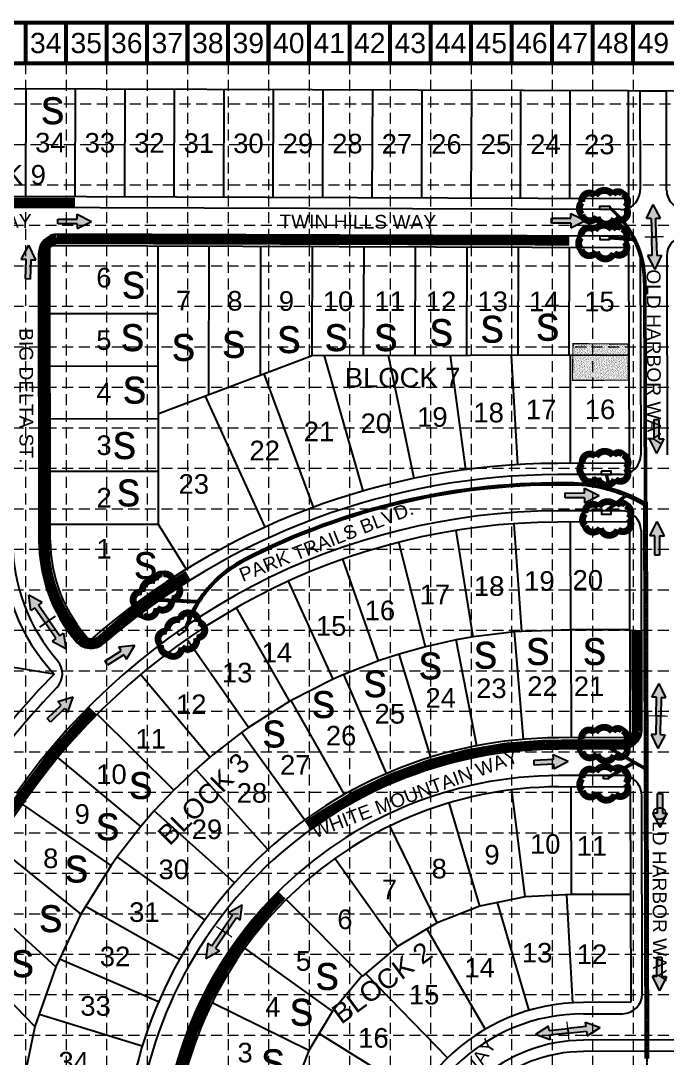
# Model space of a CAD drawing. Header units: inches. Extents: x 10366 to 13014, y 6273 to 7929.
# Drawn here: x 11768 to 12427, y 6871 to 7929 of the extents above; entities that cross this region are included whole.
import ezdxf
from ezdxf.enums import TextEntityAlignment as Align

# ---------------------------------------------------------------- set-up
doc = ezdxf.new("R2010")
doc.units = ezdxf.units.IN
doc.header["$MEASUREMENT"] = 0
doc.linetypes.add('CENTER2', pattern=[1.125, 0.75, -0.125, 0.125, -0.125])
doc.linetypes.add('HIDDEN', pattern=[0.375, 0.25, -0.125])
for name, color, linetype in [('1LOT', 2, 'Continuous'), ('1LTNO', 2, 'Continuous'), ('1PVMT', 4, 'Continuous'), ('1ROW', 3, 'Continuous'), ('1SD', 2, 'Continuous'), ('1SD-CL', 15, 'CENTER2'), ('1SD-INLET', 2, 'Continuous'), ('1STNM', 4, 'Continuous'), ('BASE', 7, 'Continuous'), ('ECB', 84, 'Continuous'), ('grid', 254, 'HIDDEN'), ('HATCH', 2, 'Continuous')]:
    doc.layers.add(name, color=color, linetype=linetype)
doc.styles.add('logo2', font='ROCKEB.TTF', dxfattribs={"height": 25})
doc.styles.get("Standard").update_dxf_attribs({"font": 'ARIAL.TTF'})

msp = doc.modelspace()

# ---------------------------------------------------------------- hatches: boundary and pattern name
at = {"layer": 'HATCH', "ltscale": 0.5}
h = msp.add_hatch(dxfattribs=at)
h.set_pattern_fill('AR-SAND', color=30, angle=90.2492, style=0)
h.set_pattern_definition([(127.749205, (20190.3536, -4687.8453), (-1.92653156, -0.07137336), [0, -1.52, 0, -1.7, 0, -1.625]), (97.749205, (20190.3536, -4687.8453), (-2.8298169, 1.7574852), [0, -0.82, 0, -1.37, 0, -0.525]), (57.749205, (20190.3589, -4689.0753), (-0.01920377, 3.1140878), [0, -0.5, 0, -1.8, 0, -2.35]), (47.749205, (20190.359, -4689.0753), (-0.89074223, 3.00228077), [0, -0.25, 0, -1.18, 0, -1.35])])
h.paths.add_polyline_path([(12387.3, 7562.8), (12387.3, 7599.6), (12331, 7600), (12330.5, 7562.5)])

# ---------------------------------------------------------------- linework, layer by layer
for p, q in [((12406, 7727.7), (12412.8, 7742)), ((12420.2, 7728), (12412.8, 7742)), ((11805.5, 7722.2), (11805.5, 7727.1)), ((11805.5, 7727.1), (11825.3, 7727.1)), ((11825.3, 7727.1), (11825.3, 7732.1)), ((11825.3, 7732.1), (11840.1, 7724.7)), ((12309.1, 7723), (12309.1, 7727.9)), ((12309.1, 7727.9), (12328.9, 7727.9)), ((12328.9, 7727.9), (12328.9, 7732.9)), ((12328.9, 7732.9), (12343.7, 7725.5)), ((12410.8, 7727.8), (12406, 7727.7)), ((12410.8, 7727.8), (12411.3, 7708.8)), ((12415.5, 7727.9), (12420.2, 7728)), ((12416, 7709), (12415.5, 7727.9)), ((11825.3, 7722.2), (11805.5, 7722.2)), ((11825.3, 7717.3), (11840.1, 7724.7)), ((11825.3, 7722.2), (11825.3, 7717.3)), ((12328.9, 7723), (12309.1, 7723)), ((12328.9, 7718), (12343.7, 7725.5)), ((12328.9, 7723), (12328.9, 7718)), ((12411.3, 7708.8), (12416, 7709)), ((12411.3, 7708.8), (12416, 7709)), ((12411.8, 7689.9), (12411.3, 7708.8)), ((12416, 7709), (12416.5, 7690)), ((11768.2, 7686), (11776.1, 7700.5)), ((11783.1, 7685.5), (11776.1, 7700.5)), ((11773.2, 7685.8), (11768.2, 7686)), ((11772.6, 7666), (11773.2, 7685.8)), ((11778.1, 7685.6), (11777.5, 7665.9)), ((11778.1, 7685.6), (11783.1, 7685.5)), ((12411.8, 7689.9), (12407, 7689.8)), ((12407, 7689.8), (12414.5, 7675.8)), ((12421.2, 7690.2), (12414.5, 7675.8)), ((12416.5, 7690), (12421.2, 7690.2)), ((11777.5, 7665.9), (11772.6, 7666)), ((12413.7, 7522.7), (12418.7, 7522.7)), ((12413.7, 7502.9), (12413.7, 7522.7)), ((12418.7, 7522.7), (12418.7, 7502.9)), ((12413.7, 7502.9), (12408.8, 7502.9)), ((12408.8, 7502.9), (12416.2, 7488)), ((12423.6, 7502.9), (12416.2, 7488)), ((12418.7, 7502.9), (12423.6, 7502.9)), ((12342.9, 7447.6), (12342.9, 7452.6)), ((12342.9, 7452.6), (12357.7, 7445)), ((12323.1, 7442.8), (12323.1, 7447.8)), ((12323.1, 7447.8), (12342.9, 7447.6)), ((12342.9, 7442.7), (12323.1, 7442.8)), ((12342.8, 7437.7), (12357.7, 7445)), ((12342.9, 7442.7), (12342.8, 7437.7)), ((12409.5, 7403.9), (12416.9, 7418.7)), ((12424.4, 7403.9), (12416.9, 7418.7)), ((12414.5, 7403.9), (12409.5, 7403.9)), ((12414.5, 7384.1), (12414.5, 7403.9)), ((12419.4, 7403.9), (12424.4, 7403.9)), ((12419.4, 7403.9), (12419.4, 7384.1)), ((12419.4, 7384.1), (12414.5, 7384.1)), ((11789.8, 7335.8), (11775.9, 7343.4)), ((11778.2, 7327.7), (11775.9, 7343.4)), ((11785.9, 7333.1), (11789.8, 7335.8)), ((11782.1, 7330.4), (11778.2, 7327.7)), ((11782.1, 7330.4), (11792.9, 7314.9)), ((11796.8, 7317.6), (11785.9, 7333.1)), ((11792.9, 7314.9), (11796.8, 7317.6)), ((11792.9, 7314.9), (11796.8, 7317.6)), ((11803.7, 7299.3), (11792.9, 7314.9)), ((11796.8, 7317.6), (11807.6, 7302.1)), ((11807.6, 7302.1), (11811.5, 7304.8)), ((11811.5, 7304.8), (11813.8, 7289.1)), ((11803.7, 7299.3), (11799.8, 7296.6)), ((11799.8, 7296.6), (11813.8, 7289.1)), ((11867.8, 7290.8), (11884.3, 7292.5)), ((11875.7, 7278.3), (11884.3, 7292.5)), ((11853.7, 7276.1), (11870.4, 7286.6)), ((11873, 7282.5), (11856.3, 7271.9)), ((11870.4, 7286.6), (11867.8, 7290.8)), ((11873, 7282.5), (11875.7, 7278.3)), ((11856.3, 7271.9), (11853.7, 7276.1)), ((12411.6, 7239.3), (12418.9, 7253.3)), ((12425.8, 7239), (12418.9, 7253.3)), ((11805.5, 7234.8), (11821.3, 7239.7)), ((11815.8, 7224.1), (11821.3, 7239.7)), ((11794.6, 7217.5), (11808.9, 7231.2)), ((11808.9, 7231.2), (11805.5, 7234.8)), ((12416.3, 7239.2), (12411.6, 7239.3)), ((12415.9, 7220.2), (12416.3, 7239.2)), ((12421, 7239.1), (12420.6, 7220.1)), ((12421, 7239.1), (12425.8, 7239)), ((11812.3, 7227.7), (11798.1, 7214)), ((11812.3, 7227.7), (11815.8, 7224.1)), ((12415.9, 7220.2), (12415.5, 7201.3)), ((12420.6, 7220.1), (12415.9, 7220.2)), ((12420.6, 7220.1), (12415.9, 7220.2)), ((12420.2, 7201.2), (12420.6, 7220.1)), ((11798.1, 7214), (11794.6, 7217.5)), ((12415.5, 7201.3), (12410.8, 7201.4)), ((12410.8, 7201.4), (12417.6, 7187.1)), ((12425, 7201.1), (12417.6, 7187.1)), ((12420.2, 7201.2), (12425, 7201.1)), ((12291.3, 7175.1), (12311.1, 7176)), ((12311.1, 7176), (12310.9, 7180.9)), ((12310.9, 7180.9), (12326, 7174.2)), ((12291.5, 7170.1), (12291.3, 7175.1)), ((12311.3, 7171), (12291.5, 7170.1)), ((12311.3, 7171), (12311.5, 7166.1)), ((12311.5, 7166.1), (12326, 7174.2)), ((12417.2, 7141), (12422.2, 7141)), ((12417.2, 7121.2), (12417.2, 7141)), ((12422.2, 7141), (12422.2, 7121.2)), ((12417.2, 7121.2), (12412.3, 7121.2)), ((12412.3, 7121.2), (12419.7, 7106.3)), ((12427.1, 7121.2), (12419.7, 7106.3)), ((12422.2, 7121.2), (12427.1, 7121.2)), ((11983.7, 7017.1), (11973.2, 7001.4)), ((11979.8, 7019.7), (11993.6, 7027.6)), ((11983.7, 7017.1), (11979.8, 7019.7)), ((11991.6, 7011.8), (11993.6, 7027.6)), ((11977.1, 6998.7), (11987.7, 7014.5)), ((11987.7, 7014.5), (11991.6, 7011.8)), ((11962.6, 6985.6), (11973.2, 7001.4)), ((11977.1, 6998.7), (11966.6, 6983)), ((11973.2, 7001.4), (11977.1, 6998.7)), ((11973.2, 7001.4), (11977.1, 6998.7)), ((11958.7, 6988.3), (11956.7, 6972.5)), ((11962.6, 6985.6), (11958.7, 6988.3)), ((11970.5, 6980.4), (11956.7, 6972.5)), ((11966.6, 6983), (11970.5, 6980.4)), ((12416.6, 6974.3), (12421.6, 6974.3)), ((12416.6, 6954.5), (12416.6, 6974.3)), ((12421.6, 6974.3), (12421.6, 6954.5)), ((12416.6, 6954.5), (12411.7, 6954.5)), ((12411.7, 6954.5), (12419.1, 6939.7)), ((12426.5, 6954.5), (12419.1, 6939.7)), ((12421.6, 6954.5), (12426.5, 6954.5)), ((12306.2, 6903.9), (12292.9, 6895.4)), ((12306.7, 6899.2), (12306.2, 6903.9)), ((12306.7, 6899.2), (12325.6, 6901.2)), ((12344.4, 6903.3), (12325.6, 6901.2)), ((12325.6, 6901.2), (12326.1, 6896.5)), ((12325.6, 6901.2), (12326.1, 6896.5)), ((12344.4, 6903.3), (12343.9, 6908)), ((12343.9, 6908), (12358.8, 6902.4)), ((12345.4, 6893.8), (12358.8, 6902.4)), ((12307.8, 6889.8), (12292.9, 6895.4)), ((12326.1, 6896.5), (12307.2, 6894.5)), ((12307.2, 6894.5), (12307.8, 6889.8)), ((12326.1, 6896.5), (12344.9, 6898.5)), ((12344.9, 6898.5), (12345.4, 6893.8))]:
    msp.add_line(p, q)
at = {"color": 254}
msp.add_line((11802.9, 7321.9), (11787, 7310.8), dxfattribs=at)
at = {"color": 254, "const_width": 1.23}
for points in [[(12423.5, 7709.2), (12404, 7708.7)], [(12408.4, 7220.4), (12427.9, 7220)], [(11983.4, 6994.5), (11967.2, 7005.4)], [(12326.9, 6889.1), (12324.8, 6908.4)]]:
    msp.add_lwpolyline(points, dxfattribs=at)
at = {"color": 254}
for points in [[(12406, 7727.7), (12420.2, 7728), (12412.8, 7742), (12420.2, 7728)], [(11805.5, 7727.1), (11805.5, 7722.2), (11825.3, 7727.1), (11825.3, 7722.2)], [(11825.3, 7717.3), (11825.3, 7732.1), (11840.1, 7724.7), (11825.3, 7732.1)], [(12309.1, 7727.9), (12309.1, 7723), (12328.9, 7727.9), (12328.9, 7723)], [(12328.9, 7718), (12328.9, 7732.9), (12343.7, 7725.5), (12328.9, 7732.9)], [(12416, 7709), (12411.3, 7708.8), (12415.5, 7727.9), (12410.8, 7727.8)], [(12416, 7709), (12411.3, 7708.8), (12416.5, 7690), (12411.8, 7689.9)], [(11783.1, 7685.5), (11768.2, 7686), (11776.1, 7700.5), (11768.2, 7686)], [(11772.6, 7666), (11777.5, 7665.9), (11773.2, 7685.8), (11778.1, 7685.6)], [(12407, 7689.8), (12421.2, 7690.2), (12414.5, 7675.8), (12421.2, 7690.2)], [(12418.7, 7522.7), (12413.7, 7522.7), (12418.7, 7502.9), (12413.7, 7502.9)], [(12408.8, 7502.9), (12423.6, 7502.9), (12416.2, 7488), (12423.6, 7502.9)], [(12342.8, 7437.7), (12342.9, 7452.6), (12357.7, 7445), (12342.9, 7452.6)], [(12323.1, 7447.8), (12323.1, 7442.8), (12342.9, 7447.6), (12342.9, 7442.7)], [(12424.4, 7403.9), (12409.5, 7403.9), (12416.9, 7418.7), (12409.5, 7403.9)], [(12414.5, 7384.1), (12419.4, 7384.1), (12414.5, 7403.9), (12419.4, 7403.9)], [(11778.2, 7327.7), (11789.8, 7335.8), (11775.9, 7343.4), (11789.8, 7335.8)], [(11796.8, 7317.6), (11792.9, 7314.9), (11785.9, 7333.1), (11782.1, 7330.4)], [(11796.8, 7317.6), (11792.9, 7314.9), (11807.6, 7302.1), (11803.7, 7299.3)], [(11799.8, 7296.6), (11811.5, 7304.8), (11813.8, 7289.1), (11811.5, 7304.8)], [(11875.7, 7278.3), (11867.8, 7290.8), (11884.3, 7292.5), (11867.8, 7290.8)], [(11853.7, 7276.1), (11856.3, 7271.9), (11870.4, 7286.6), (11873, 7282.5)], [(12425.8, 7239), (12411.6, 7239.3), (12418.9, 7253.3), (12411.6, 7239.3)], [(11815.8, 7224.1), (11805.5, 7234.8), (11821.3, 7239.7), (11805.5, 7234.8)], [(11794.6, 7217.5), (11798.1, 7214), (11808.9, 7231.2), (11812.3, 7227.7)], [(12415.9, 7220.2), (12420.6, 7220.1), (12416.3, 7239.2), (12421, 7239.1)], [(12415.9, 7220.2), (12420.6, 7220.1), (12415.5, 7201.3), (12420.2, 7201.2)], [(12425, 7201.1), (12410.8, 7201.4), (12417.6, 7187.1), (12410.8, 7201.4)], [(12291.3, 7175.1), (12291.5, 7170.1), (12311.1, 7176), (12311.3, 7171)], [(12311.5, 7166.1), (12310.9, 7180.9), (12326, 7174.2), (12310.9, 7180.9)], [(12422.2, 7141), (12417.2, 7141), (12422.2, 7121.2), (12417.2, 7121.2)], [(12412.3, 7121.2), (12427.1, 7121.2), (12419.7, 7106.3), (12427.1, 7121.2)], [(11977.1, 6998.7), (11973.2, 7001.4), (11987.7, 7014.5), (11983.7, 7017.1)], [(11979.8, 7019.7), (11991.6, 7011.8), (11993.6, 7027.6), (11991.6, 7011.8)], [(11977.1, 6998.7), (11973.2, 7001.4), (11966.1, 6981.1), (11962.6, 6985.6)], [(11958.7, 6988.3), (11970.5, 6980.4), (11956.7, 6972.5), (11970.5, 6980.4)], [(12421.6, 6974.3), (12416.6, 6974.3), (12421.6, 6954.5), (12416.6, 6954.5)], [(12411.7, 6954.5), (12426.5, 6954.5), (12419.1, 6939.7), (12426.5, 6954.5)], [(12306.2, 6903.9), (12307.8, 6889.8), (12292.9, 6895.4), (12307.8, 6889.8)], [(12326.1, 6896.5), (12325.6, 6901.2), (12307.2, 6894.5), (12306.7, 6899.2)], [(12326.1, 6896.5), (12325.6, 6901.2), (12344.9, 6898.5), (12344.4, 6903.3)], [(12343.9, 6908), (12345.4, 6893.8), (12358.8, 6902.4), (12345.4, 6893.8)]]:
    msp.add_solid(points, dxfattribs=at)
at = {"layer": '1LOT', "color": 250}
for p, q in [((11257.3, 7862), (12387.8, 7858.1)), ((11772.9, 7860.2), (11772.5, 7750.2)), ((11823.4, 7860), (11823, 7750)), ((11873.9, 7859.9), (11873.5, 7749.9)), ((11924.4, 7859.7), (11924, 7749.7)), ((11974.9, 7859.5), (11974.5, 7749.5)), ((12025.4, 7859.3), (12025, 7749.3)), ((12075.9, 7859.1), (12075.5, 7749.1)), ((12126.4, 7859), (12126, 7749)), ((12176.9, 7858.8), (12176.5, 7748.8)), ((12227.4, 7858.6), (12227, 7748.6)), ((12277.6, 7858.4), (12277.2, 7748.4)), ((12327.7, 7858.3), (12327.3, 7748.3)), ((11959.6, 7547.7), (11960.1, 7699.5)), ((12012.3, 7567.7), (12012.7, 7699.4)), ((12064.9, 7587.7), (12065.3, 7699.2)), ((12117.5, 7587.7), (12117.9, 7699)), ((12170, 7587.8), (12170.4, 7698.8)), ((12222.6, 7587.9), (12223, 7698.6)), ((12275.2, 7587.9), (12275.6, 7698.4)), ((12327.2, 7588), (12327.6, 7698.3)), ((11907.6, 7630.5), (11797.6, 7630.4)), ((12388, 7588.1), (12064.9, 7587.7)), ((12117.2, 7449.7), (12077.6, 7587.7)), ((12169, 7462.6), (12142.9, 7587.8)), ((12221.7, 7471.6), (12206.2, 7587.8)), ((12274.9, 7476.6), (12268.4, 7587.9)), ((11907.7, 7576.9), (11797.7, 7576.8)), ((12066.4, 7433.1), (12016.2, 7569.2)), ((12017, 7412.8), (11956.2, 7546.4)), ((11907.7, 7523.3), (11797.7, 7523.1)), ((11907.8, 7469.6), (11797.8, 7469.5)), ((11797.8, 7415.9), (11907.8, 7416)), ((12229.3, 7300.9), (12211.8, 7409.5)), ((12278.8, 7306.5), (12271.1, 7416.3)), ((12180.5, 7290.8), (12153.4, 7397.4)), ((12132.8, 7276.3), (12096.2, 7380.1)), ((12086.6, 7257.7), (12040.9, 7357.7)), ((12042.2, 7235), (11987.7, 7330.5)), ((12271.5, 7306), (12229.3, 7300.9)), ((12278.8, 7306.5), (12271.5, 7306)), ((12280.6, 7196.4), (12271.5, 7306)), ((12329.1, 7307.9), (12278.8, 7306.5)), ((12389.1, 7308.1), (12329.1, 7307.9)), ((12000.1, 7208.4), (11937.2, 7298.6)), ((12212, 7297.8), (12180.5, 7290.8)), ((12229.3, 7300.9), (12212, 7297.8)), ((12232.9, 7189.8), (12212, 7297.8)), ((12153.8, 7283.3), (12132.8, 7276.3)), ((12180.5, 7290.8), (12153.8, 7283.3)), ((12186.2, 7178.1), (12153.8, 7283.3)), ((12132.8, 7276.3), (12097.4, 7262.5)), ((11960.5, 7178.1), (11889.8, 7262.4)), ((12097.4, 7262.5), (12086.6, 7257.7)), ((12141, 7161.5), (12097.4, 7262.5)), ((12086.6, 7257.7), (12043.7, 7235.8)), ((12042.1, 7235.2), (12000.1, 7208.4)), ((12043.7, 7235.8), (12042.1, 7235.2)), ((12097.9, 7140.1), (12043.7, 7235.8)), ((11923.8, 7144.4), (11845.9, 7222)), ((12000.1, 7208.4), (11993.1, 7203.4)), ((11993.1, 7203.4), (11960.5, 7178.1)), ((12057.3, 7114.1), (11993.1, 7203.4)), ((11890.3, 7107.5), (11805.7, 7177.8)), ((11960.5, 7178.1), (11946.3, 7165.7)), ((11946.3, 7165.7), (11923.8, 7144.4)), ((12019.8, 7083.9), (11946.3, 7165.7)), ((11923.8, 7144.4), (11903.9, 7123.3)), ((12282.1, 7035.7), (12268.5, 7144.9)), ((11860.2, 7067.8), (11769.6, 7130.2)), ((11903.9, 7123.3), (11890.3, 7107.5)), ((11985.8, 7049.9), (11903.9, 7123.3)), ((12236.1, 7026.1), (12204.8, 7131.5)), ((11890.3, 7107.5), (11866.3, 7076.4)), ((12192.4, 7009.1), (12144.2, 7108)), ((11739.4, 7090.4), (11829.2, 7018.1)), ((11866.3, 7076.4), (11860.2, 7067.8)), ((11955.7, 7012.3), (11866.3, 7076.4)), ((12152, 6985.1), (12088.3, 7074.8)), ((11860.2, 7067.8), (11829.2, 7018.1)), ((11706.9, 7052.4), (11803.6, 6964.4)), ((12116.2, 6954.9), (12038.6, 7032.8)), ((12282.1, 7035.7), (12236.1, 7026.1)), ((12329.8, 7037.9), (12282.1, 7035.7)), ((12389.6, 7038.1), (12329.8, 7037.9)), ((11829.2, 7018.1), (11803.6, 6964.4)), ((11929.7, 6971.7), (11834, 7025.8)), ((12236.1, 7026.1), (12192.4, 7009.1)), ((11672.2, 7016.4), (11782.3, 6903.5)), ((12192.4, 7009.1), (12152, 6985.1)), ((12085.7, 6919.1), (11996.4, 6983.3)), ((12152, 6985.1), (12116.2, 6954.9)), ((11803.6, 6964.4), (11782.3, 6903.5)), ((11908.4, 6928.6), (11807.3, 6972)), ((12115.5, 6954.3), (12085.7, 6919.1)), ((12116.2, 6954.9), (12115.5, 6954.3)), ((12061.6, 6878.9), (11962.9, 6927.5)), ((11891.8, 6883.4), (11786.6, 6915.7)), ((12085.7, 6919.1), (12061.6, 6878.9)), ((11782.3, 6903.5), (11768.8, 6838.7)), ((12061.6, 6878.9), (12044.4, 6835.2))]:
    msp.add_line(p, q, dxfattribs=at)
at = {"layer": '1LOT', "color": 250, "ltscale": 0.5}
for p, q in [((12328, 7588), (12328.3, 7477.9)), ((11907.8, 7416), (11936.4, 7369.8)), ((12328.8, 7307.9), (12328.5, 7417.9)), ((12328.8, 7307.9), (12329.1, 7197.9)), ((12329.6, 7037.9), (12329.3, 7147.9)), ((12253.8, 7029.8), (12286, 6919.9)), ((12331, 6927.6), (12324.8, 7037.7)), ((12182, 7002.9), (12241.5, 6900.7)), ((12119.4, 6957.6), (12203, 6871.4)), ((12072.1, 6896.4), (12172.6, 6833.7))]:
    msp.add_line(p, q, dxfattribs=at)
at = {"layer": '1LOT', "color": 250}
for points in [[(11907.5, 7699.7), (11907.8, 7416)], [(12064.9, 7587.7), (11907.7, 7528)], [(11802, 7263), (11634.8, 7290)]]:
    msp.add_lwpolyline(points, dxfattribs=at)
at = {"layer": '1PVMT', "color": 250}
for p, q in [((12399.3, 7858.2), (12399.5, 7756.8)), ((12379.4, 7736.7), (11265.9, 7740.5)), ((12379.7, 7709.7), (11806.1, 7711.7)), ((11786, 7691.9), (11786.4, 7399.6)), ((12399.7, 7689.8), (12400.2, 7486.6)), ((12426.7, 7689.6), (12427.2, 7486.7)), ((12380.2, 7466.5), (12315.4, 7466.4)), ((12380.3, 7429.5), (12315.5, 7429.4)), ((12381, 7159.5), (12316.2, 7159.4)), ((12401.6, 6936.6), (12401.1, 7139.6)), ((12341.8, 6916.4), (12381.6, 6916.5)), ((12448.7, 6889.7), (12341.9, 6889.4))]:
    msp.add_line(p, q, dxfattribs=at)
at = {"layer": '1PVMT', "color": 250, "ltscale": 0.5}
msp.add_line((12399.3, 7858), (12426.3, 7857.9), dxfattribs=at)
at = {"layer": '1PVMT', "color": 250}
msp.add_lwpolyline([(12426.5, 7756.6), (12426.3, 7858.1)], dxfattribs=at)
msp.add_lwpolyline([(12400.4, 7409.6), (12400.9, 7206.6, -0.414214), (12380.9, 7186.5), (12316.1, 7186.4, 0.414255), (11883.7, 6751.7), (11883.7, 6737.5, -0.414214), (11863.8, 6717.5), (11621, 6716.8)], format="xyb", dxfattribs=at)
for centre, radius, start, end in [((12379.5, 7756.7), 20, 269.8072, 0.1445), ((12446.5, 7756.7), 20, 180.1445, 270.1446), ((11806, 7691.7), 20, 89.8081, 179.1949), ((12379.7, 7689.7), 20, 0.1445, 89.8072), ((12446.7, 7689.7), 20, 90.1446, 180.1445), ((12380.2, 7486.5), 20, 270.1445, 0.1445), ((12317.2, 6752.9), 713.5, 90.1445, 130.6723), ((12317.2, 6752.9), 676.5, 90.1445, 144.9774), ((12380.4, 7409.5), 20, 0.1445, 90.1445), ((11947.9, 7399.8), 188.5, 180.067, 220.9268), ((11947.9, 7399.8), 161.5, 180.067, 219.8051), ((11839.2, 7309.2), 20, 219.8051, 310.6723), ((11790.3, 7263.2), 20, 315.9143, 40.9268), ((12317.2, 6752.9), 713.5, 135.9143, 144.9774), ((12317.2, 6752.9), 406.5, 90.1445, 180.1526), ((12381.1, 7139.5), 20, 0.1445, 90.1445), ((12381.6, 6936.5), 20, 270.1445, 0.1445), ((12342.3, 6727.9), 188.5, 90.1445, 177.1854), ((12342.3, 6727.9), 161.5, 90.1445, 171.1126)]:
    msp.add_arc(centre, radius, start, end, dxfattribs=at)
at = {"layer": '1ROW', "color": 250, "ltscale": 0.5}
for p, q in [((12387.2, 7857.7), (12387.5, 7748.1)), ((12387.7, 7698.1), (12388.3, 7478.1)), ((12388.5, 7418.1), (12389.1, 7198.1)), ((12389.3, 7148.1), (12389.9, 6928.1))]:
    msp.add_line(p, q, dxfattribs=at)
at = {"layer": '1ROW', "color": 250}
for p, q in [((11257.5, 7752), (12387.5, 7748.1)), ((11797.9, 7399.6), (11797.5, 7700.1)), ((11797.5, 7700.1), (12387.7, 7698.1)), ((12388.3, 7478.1), (12315.4, 7477.9)), ((12388.5, 7418.1), (12315.5, 7417.9)), ((12389.1, 7198.1), (12316.1, 7197.9)), ((12316.2, 7147.9), (12389.3, 7148.1)), ((12389.9, 6928.1), (12341.8, 6927.9)), ((12440.1, 6878.2), (12341.9, 6877.9))]:
    msp.add_line(p, q, dxfattribs=at)
at = {"layer": '1ROW', "color": 250, "ltscale": 0.5}
msp.add_lwpolyline([(12437.2, 7857.9), (12387.2, 7857.7)], dxfattribs=at)
at = {"layer": '1ROW', "color": 250}
for centre, radius, start, end in [((12317.2, 6752.9), 725, 90.1445, 131.3346), ((12317.2, 6752.9), 665, 90.1445, 144.9774), ((11947.9, 7399.8), 200, 180.067, 223.1679), ((11947.9, 7399.8), 150, 180.067, 223.1203), ((12317.2, 6752.9), 725, 135.2868, 144.9774), ((12317.2, 6752.9), 445, 90.1445, 180.1526), ((12317.2, 6752.9), 395, 90.1445, 180.1526), ((11092.9, 7610.9), 830, 297.9766, 324.9774), ((12342.3, 6727.9), 200, 90.1445, 179.4957), ((12342.3, 6727.9), 150, 90.1445, 172.3559)]:
    msp.add_arc(centre, radius, start, end, dxfattribs=at)
at = {"layer": '1SD', "color": 5, "ltscale": 0.5}
for p, q in [((12368.4, 7708.8), (12392.4, 7707.3)), ((12368.4, 7707.3), (12393.2, 7705.7)), ((12393.2, 7709.5), (12391.6, 7708.7)), ((12403.4, 7662.2), (12403.9, 7438.8)), ((12405.1, 7662.2), (12405.7, 7438.8)), ((12364.2, 7466.5), (12367.6, 7453)), ((12365.7, 7466.5), (12369.3, 7452.5)), ((12366.3, 7453.3), (12365.6, 7450.6)), ((12363.8, 7429.5), (12383.6, 7444.7)), ((12366.3, 7429.5), (12385.2, 7444.1)), ((12406.3, 7438.8), (12403.3, 7438.8)), ((12403.3, 7438.8), (12403.3, 7438.3)), ((12403.3, 7435.1), (12404, 7167.9)), ((12406.3, 7438.8), (12407.7, 6870.6)), ((11908.6, 7337.8), (11947.2, 7336)), ((11911.3, 7339.6), (11948.4, 7338)), ((11946.5, 7335), (11948.4, 7333.8)), ((12367.1, 7189.1), (12404, 7167.9)), ((12367.1, 7187.4), (12392.1, 7173.1)), ((12367.2, 7158.6), (12392.1, 7173.1)), ((12367.2, 7156.9), (12393.6, 7172.2)), ((12393.6, 7172.2), (12404, 7166.2)), ((12404, 7166.2), (12404.7, 6870.6))]:
    msp.add_line(p, q, dxfattribs=at)
for centre, radius, start, end in [((12304.3, 7661.9), 100.8, 28.1568, 50.3536), ((12304.3, 7661.9), 99.2, 28.1568, 49.6372), ((12304.3, 7661.9), 99.1, 27.2354, 28.1568), ((12304.3, 7661.9), 100.9, 0.1436, 28.1568), ((12304.3, 7661.9), 99.1, 0.1436, 26.2312), ((12317.2, 6752.9), 705.1, 88.8482, 117.2004), ((12317.2, 6752.9), 702.9, 88.8482, 117.2004), ((12328.4, 7306.8), 148.9, 75.4885, 88.851), ((12328.4, 7306.8), 151.1, 75.4713, 88.851), ((12328.4, 7306.8), 151.4, 74.9601, 75.4694), ((12328.4, 7306.8), 151.4, 60.3158, 74.3065), ((12328.4, 7306.8), 148.6, 68.1633, 75.4904), ((12328.4, 7306.8), 148.6, 59.7061, 67.4935), ((12050.2, 7272.2), 121.1, 117.1437, 147.1432), ((12050.2, 7272.2), 118.9, 117.1437, 148.8285), ((12050.2, 7272.2), 121, 148.8031, 161.4364), ((12050.2, 7272.2), 121.1, 148.2323, 148.8017), ((12050.2, 7272.2), 119, 148.827, 162.1557)]:
    msp.add_arc(centre, radius, start, end, dxfattribs=at)
at = {"layer": '1SD-CL', "color": 5}
for p, q in [((12368.4, 7708), (12393.8, 7706.4)), ((12404.2, 7662.2), (12406.3, 6858.1)), ((12364.9, 7466.5), (12368.9, 7451.2)), ((12315.5, 7456.9), (12315.4, 7456.9)), ((12403, 7436.9), (12404.8, 7435.8)), ((11909.9, 7338.7), (11949.1, 7336.9)), ((12367.1, 7188.2), (12405.5, 7166.2)), ((12367.2, 7157.8), (12393.6, 7173.1))]:
    msp.add_line(p, q, dxfattribs=at)
at = {"layer": '1SD-CL', "color": 5, "ltscale": 0.5}
msp.add_line((12365, 7429.5), (12385.7, 7445.4), dxfattribs=at)
at = {"layer": '1SD-CL', "color": 5}
for centre, radius, start, end in [((12304.3, 7661.9), 100, 0.1436, 49.999), ((12317.2, 6752.9), 704, 88.8482, 117.2004), ((12328.4, 7306.8), 150, 59.3495, 88.851), ((12050.2, 7272.2), 120, 117.1437, 161.7922)]:
    msp.add_arc(centre, radius, start, end, dxfattribs=at)
at = {"layer": '1SD-INLET', "color": 5, "ltscale": 0.5}
for points in [[(12358.5, 7736.8), (12358.5, 7740.3), (12368.5, 7740.3), (12368.5, 7736.8)], [(12358.4, 7709.8), (12358.4, 7706.3), (12368.4, 7706.3), (12368.4, 7709.8)], [(12359.9, 7470), (12359.9, 7466.5), (12369.9, 7466.5), (12369.9, 7470)], [(12360, 7429.5), (12360, 7426), (12370, 7426), (12370, 7429.5)], [(11912, 7344.4), (11914, 7341.6), (11905.8, 7335.9), (11903.8, 7338.7)], [(11935.2, 7311.2), (11937.2, 7308.3), (11928.9, 7302.6), (11927, 7305.5)], [(12362.1, 7186.5), (12362.1, 7190), (12367.1, 7190), (12367.1, 7186.5)], [(12362.2, 7156), (12362.2, 7159.5), (12367.2, 7159.5), (12367.2, 7156)]]:
    msp.add_lwpolyline(points, close=True, dxfattribs=at)
at = {"layer": 'BASE', "const_width": 4.13}
for points in [[(10368.1, 6274.9), (13012, 6274.9), (13012, 7927.3), (10368.1, 7927.3)], [(10409.4, 6316.2), (12970.7, 6316.2), (12970.7, 7886), (10409.4, 7886)]]:
    msp.add_lwpolyline(points, close=True, dxfattribs=at)
for points in [[(11772.7, 7886), (11772.7, 7927.3)], [(11814, 7886), (11814, 7927.3)], [(11855.3, 7886), (11855.3, 7927.3)], [(11896.6, 7886), (11896.6, 7927.3)], [(11937.9, 7886), (11937.9, 7927.3)], [(11979.2, 7886), (11979.2, 7927.3)], [(12020.5, 7886), (12020.5, 7927.3)], [(12061.8, 7886), (12061.8, 7927.3)], [(12103.2, 7886), (12103.2, 7927.3)], [(12144.5, 7886), (12144.5, 7927.3)], [(12185.8, 7886), (12185.8, 7927.3)], [(12227.1, 7886), (12227.1, 7927.3)], [(12268.4, 7886), (12268.4, 7927.3)], [(12309.7, 7886), (12309.7, 7927.3)], [(12351, 7886), (12351, 7927.3)], [(12392.3, 7886), (12392.3, 7927.3)]]:
    msp.add_lwpolyline(points, dxfattribs=at)
at = {"layer": 'BASE', "color": 170, "const_width": 7}
for points in [[(12353.8, 7751, 0.520567), (12353.8, 7751, 0.765195), (12340.1, 7744.1, 0.417879), (12340, 7731.7, 0.6649), (12355.7, 7729.3, 0.744833), (12373.4, 7727.8, 0.975642), (12384.4, 7739.2, 0.520567), (12381.6, 7752.9, 0.520567), (12371.6, 7752, 0.540264), (12353.8, 7751)], [(12353.1, 7715.5, 0.520567), (12353.1, 7715.5, 0.765195), (12339.4, 7708.6, 0.417879), (12339.3, 7696.2, 0.6649), (12355, 7693.8, 0.744833), (12372.7, 7692.3, 0.975642), (12383.7, 7703.7, 0.520567), (12380.9, 7717.4, 0.520567), (12370.9, 7716.4, 0.540264), (12353.1, 7715.5)], [(12354.3, 7484.8, 0.520567), (12354.3, 7484.8, 0.765195), (12340.6, 7477.9, 0.417879), (12340.5, 7465.5, 0.6649), (12356.2, 7463.1, 0.744833), (12373.8, 7461.6, 0.975642), (12384.9, 7473, 0.520567), (12382.1, 7486.7, 0.520567), (12372.1, 7485.8, 0.540264), (12354.3, 7484.8)], [(12357.1, 7433.5, 0.520567), (12357.1, 7433.5, 0.765195), (12343.4, 7426.6, 0.417879), (12343.3, 7414.2, 0.6649), (12359, 7411.8, 0.744833), (12376.7, 7410.3, 0.975642), (12387.7, 7421.7, 0.520567), (12385, 7435.4, 0.520567), (12374.9, 7434.5, 0.540264), (12357.1, 7433.5)], [(11891.8, 7346.5, 0.520567), (11891.8, 7346.5, 0.765195), (11885.1, 7332.7, 0.417879), (11892.5, 7322.8, 0.6649), (11906.4, 7330.4, 0.744833), (11921.4, 7339.9, 0.975642), (11923.3, 7355.6, 0.520567), (11912.8, 7364.9, 0.520567), (11905.4, 7358.1, 0.540264), (11891.8, 7346.5)], [(11917.3, 7306.6, 0.520567), (11917.3, 7306.6, 0.765195), (11910.5, 7292.8, 0.417879), (11918, 7282.8, 0.6649), (11931.9, 7290.4, 0.744833), (11946.9, 7300, 0.975642), (11948.8, 7315.7, 0.520567), (11938.3, 7324.9, 0.520567), (11930.8, 7318.1, 0.540264), (11917.3, 7306.6)], [(12353.7, 7203.3, 0.520567), (12353.7, 7203.3, 0.765195), (12340, 7196.4, 0.417879), (12339.9, 7184, 0.6649), (12355.6, 7181.6, 0.744833), (12373.2, 7180.1, 0.975642), (12384.2, 7191.5, 0.520567), (12381.5, 7205.2, 0.520567), (12371.4, 7204.3, 0.540264), (12353.7, 7203.3)], [(12354.2, 7163.3, 0.520567), (12354.2, 7163.3, 0.765195), (12340.5, 7156.4, 0.417879), (12340.4, 7144, 0.6649), (12356.1, 7141.6, 0.744833), (12373.8, 7140.1, 0.975642), (12384.8, 7151.5, 0.520567), (12382, 7165.2, 0.520567), (12372, 7164.3, 0.540264), (12354.2, 7163.3)]]:
    msp.add_lwpolyline(points, format="xyb", close=True, dxfattribs=at)
at = {"layer": 'BASE', "color": 30, "linetype": 'Continuous', "const_width": 1.21}
msp.add_lwpolyline([(12387.3, 7562.8), (12387.3, 7599.6), (12331, 7600), (12330.5, 7562.5)], close=True, dxfattribs=at)
at = {"layer": 'ECB', "ltscale": 0.5, "const_width": 10}
for points in [[(11419.5, 7745.5), (11823.2, 7743.8)], [(11632, 6987.8), (11670.1, 7021), (11705.7, 7059), (11735, 7093.7), (11764.8, 7133.4), (11800.9, 7181.4), (11841.3, 7225.8)]]:
    msp.add_lwpolyline(points, dxfattribs=at)
for points in [[(12327.3, 7704.9), (12301.1, 7705.1), (11804.8, 7706.4, 0.377984), (11791.6, 7691.5), (11792.2, 7391.9, 0.176415), (11829.1, 7299.4, 0.384753), (11849.6, 7297.8, -0.056373), (11938.4, 7363.7, -0.318342)], [(12060.2, 7108.6), (12074.6, 7118.3, -0.140793), (12303, 7191.1), (12381.5, 7191.5, 0.389872), (12395.9, 7204.8), (12395.4, 7307.9)], [(12034.2, 7037.5), (12017.2, 7019.5, 0.179682), (11916.6, 6759.9), (11915.9, 6736.5, 0.311647), (11930.3, 6722.8), (12136.1, 6723.5, 0.330395), (12148.9, 6737.3, -0.129152), (12178, 6830.3, -0.465608)]]:
    msp.add_lwpolyline(points, format="xyb", dxfattribs=at)
at = {"layer": 'grid', "color": 252, "linetype": 'HIDDEN', "lineweight": 0, "ltscale": 45}
for p, q in [((11772.7, 7886), (11772.7, 6440)), ((11814, 7886), (11814, 6440)), ((11855.3, 7886), (11855.3, 6440)), ((11896.6, 7886), (11896.6, 6440)), ((11937.9, 7886), (11937.9, 6440)), ((11979.2, 7886), (11979.2, 6440)), ((12020.5, 7886), (12020.5, 6440)), ((12061.8, 7886), (12061.8, 6440)), ((12103.2, 7886), (12103.2, 6440)), ((12144.5, 7886), (12144.5, 6440)), ((12185.8, 7886), (12185.8, 6440)), ((12227.1, 7886), (12227.1, 6440)), ((12268.4, 7886), (12268.4, 6440)), ((12309.7, 7886), (12309.7, 6440)), ((12351, 7886), (12351, 6440)), ((12392.3, 7886), (12392.3, 6440)), ((10411, 7844.6), (12972.2, 7844.6)), ((10411, 7803.3), (12972.2, 7803.3)), ((10411, 7762), (12972.2, 7762)), ((10409.4, 7720.8), (12970.7, 7720.8)), ((10409.4, 7679.5), (12970.7, 7679.5)), ((10409.4, 7638.2), (12970.7, 7638.2)), ((10409.4, 7596.8), (12970.7, 7596.8)), ((10409.4, 7555.5), (12970.7, 7555.5)), ((10409.4, 7514.2), (12970.7, 7514.2)), ((10409.4, 7472.9), (12970.7, 7472.9)), ((10409.4, 7431.6), (12970.7, 7431.6)), ((10409.4, 7390.3), (12970.7, 7390.3)), ((10409.4, 7349), (12970.7, 7349)), ((10409.4, 7307.7), (12970.7, 7307.7)), ((10409.4, 7266.4), (12970.7, 7266.4)), ((10409.4, 7225.1), (12970.7, 7225.1)), ((10409.4, 7183.7), (12970.7, 7183.7)), ((10409.4, 7142.4), (12970.7, 7142.4)), ((10409.4, 7101.1), (12970.7, 7101.1)), ((10409.4, 7059.8), (12970.7, 7059.8)), ((10409.4, 7018.5), (12970.7, 7018.5)), ((10409.4, 6977.2), (12970.7, 6977.2)), ((10409.4, 6935.9), (12970.7, 6935.9)), ((10409.4, 6894.6), (12970.7, 6894.6))]:
    msp.add_line(p, q, dxfattribs=at)

# ---------------------------------------------------------------- texts
at = {"ltscale": 2000, "style": 'logo2'}
for p in [(11788.6, 7823.9), (11871.1, 7645.9), (12293.4, 7603), (11870, 7592.4), (12077.9, 7592.4), (12128.4, 7592.4), (12185, 7597.6), (12236.8, 7601), (11922, 7582.4), (11973.4, 7585.5), (12029.6, 7590.4), (11872.1, 7538.9), (11861.8, 7482.3), (11865.9, 7434), (11883.4, 7359.9), (12230.1, 7268.5), (12283.4, 7272.2), (12341.2, 7272.2), (12173.8, 7257.5), (12117.5, 7239.3), (12064.8, 7218.1), (12014.4, 7188.1), (11878.4, 7135.5), (11844.7, 7093.4), (11812.9, 7050.3), (11786.6, 6999.7), (11757.6, 6953.8), (12068.6, 6940.7), (12042.4, 6904.2), (12013.3, 6852.7)]:
    msp.add_text('s', height=35.8, dxfattribs=at).set_placement(p)
at = {"layer": '1LTNO', "color": 250}
for s, p in [('34', (11798, 7805.1)), ('33', (11848.5, 7804.9)), ('32', (11899, 7804.8)), ('31', (11949.5, 7804.6)), ('30', (12000, 7804.4)), ('29', (12050.5, 7804.2)), ('28', (12101, 7804.1)), ('27', (12151.5, 7803.9)), ('26', (12202, 7803.7)), ('25', (12252.5, 7803.5)), ('24', (12303, 7803.4)), ('23', (12357.9, 7803.2)), ('6', (11852.6, 7667.4)), ('7', (11933.7, 7643.9)), ('8', (11986.2, 7643.7)), ('9', (12038.8, 7643.5)), ('10', (12091.4, 7643.3)), ('11', (12144, 7643.3)), ('12', (12196.5, 7643.2)), ('13', (12249.1, 7643.2)), ('14', (12301.7, 7643.1)), ('15', (12358, 7643)), ('5', (11852.6, 7603.6)), ('4', (11852.7, 7550)), ('18', (12245, 7529.7)), ('17', (12298.5, 7532.9)), ('16', (12358.6, 7533)), ('20', (12130, 7518.8)), ('19', (12187.6, 7525.2)), ('21', (12072, 7510.4)), ('3', (11852.8, 7496.4)), ('22', (12016.6, 7491)), ('23', (11944.3, 7456.9)), ('2', (11852.8, 7442.8)), ('1', (11852.7, 7390.8)), ('19', (12296.8, 7357.9)), ('20', (12346.1, 7359)), ('18', (12245.5, 7352.7)), ('17', (12190.2, 7344.1)), ('16', (12134.1, 7327.9)), ('15', (12084.4, 7312)), ('14', (12029, 7284.9)), ('13', (11988.5, 7264.4)), ('22', (12299.9, 7250.6)), ('21', (12347.4, 7250.4)), ('23', (12247.8, 7248.4)), ('12', (11941.7, 7232.1)), ('24', (12196.1, 7238.6)), ('25', (12144.2, 7222.4)), ('26', (12094.5, 7200.1)), ('11', (11900.4, 7196.9)), ('27', (12047.8, 7170.3)), ('10', (11860.3, 7160.8)), ('28', (12003.6, 7141.7)), ('9', (11830.5, 7120.2)), ('29', (11957.7, 7104.6)), ('10', (12302.7, 7089.6)), ('11', (12350.3, 7087.6)), ('8', (11798.4, 7075)), ('9', (12248.4, 7078.7)), ('30', (11923.8, 7063.7)), ('8', (12194.6, 7064.5)), ('7', (12143.9, 7043.2)), ('31', (11893.9, 7020.1)), ('6', (12098.4, 7012.8)), ('13', (12294.4, 6978.7)), ('12', (12350.4, 6977.1)), ('32', (11864, 6974.9)), ('5', (12056.1, 6970.3)), ('14', (12235.8, 6963.4)), ('15', (12179.2, 6935.9)), ('33', (11844.1, 6924.4)), ('4', (12025, 6923.5)), ('16', (12127.5, 6891.8)), ('3', (11996.6, 6876.8)), ('34', (11821.8, 6867.5))]:
    msp.add_text(s, height=20, dxfattribs=at).set_placement(p, align=Align.MIDDLE_CENTER)
for s, rotation, p in [('BLOCK 9', 359.7996, (11734.5, 7772.4)), ('BLOCK 7', 0.067, (12157.3, 7565.3)), ('BLOCK 3', 45.0347, (11954.2, 7135.7)), ('BLOCK 2', 36.433, (12136.2, 6948.1))]:
    msp.add_text(s, height=20, rotation=rotation, dxfattribs=at).set_placement(p, align=Align.MIDDLE_CENTER)
at = {"layer": '1STNM', "color": 250, "ltscale": 0.5}
for s, rotation, p in [('TWIN HILLS WAY', 359.8, (11699, 7725.4)), ('TWIN HILLS WAY', 359.8, (12111.5, 7724.4)), ('OLD HARBOR WAY', 270.1445, (12413.5, 7586.2)), ('BIG DELTA ST.', 270.067, (11773.5, 7546.8)), ('PARK TRAILS BLVD.', 21.6232, (12079.4, 7398.2)), ('WHITE MOUNTAIN WAY', 20.5452, (12170, 7141)), ('OLD HARBOR WAY', 270.1445, (12419.4, 7038.6)), ('BLACKBURN WAY', 56.6705, (12201, 6818))]:
    msp.add_text(s, height=14, rotation=rotation, dxfattribs=at).set_placement(p, align=Align.MIDDLE)
at = {"layer": 'BASE'}
for s, p in [('34', (11793.3, 7906.7)), ('35', (11834.6, 7906.7)), ('36', (11875.9, 7906.7)), ('37', (11917.3, 7906.7)), ('38', (11958.6, 7906.7)), ('39', (11999.9, 7906.7)), ('40', (12041.2, 7906.7)), ('41', (12082.5, 7906.7)), ('42', (12123.8, 7906.7)), ('43', (12165.1, 7906.7)), ('44', (12206.4, 7906.7)), ('45', (12247.7, 7906.7)), ('46', (12289, 7906.7)), ('47', (12330.4, 7906.7)), ('48', (12371.7, 7906.7)), ('49', (12413, 7906.7))]:
    msp.add_text(s, height=20.66, dxfattribs=at).set_placement(p, align=Align.MIDDLE_CENTER)

doc.saveas('drawing.dxf')
